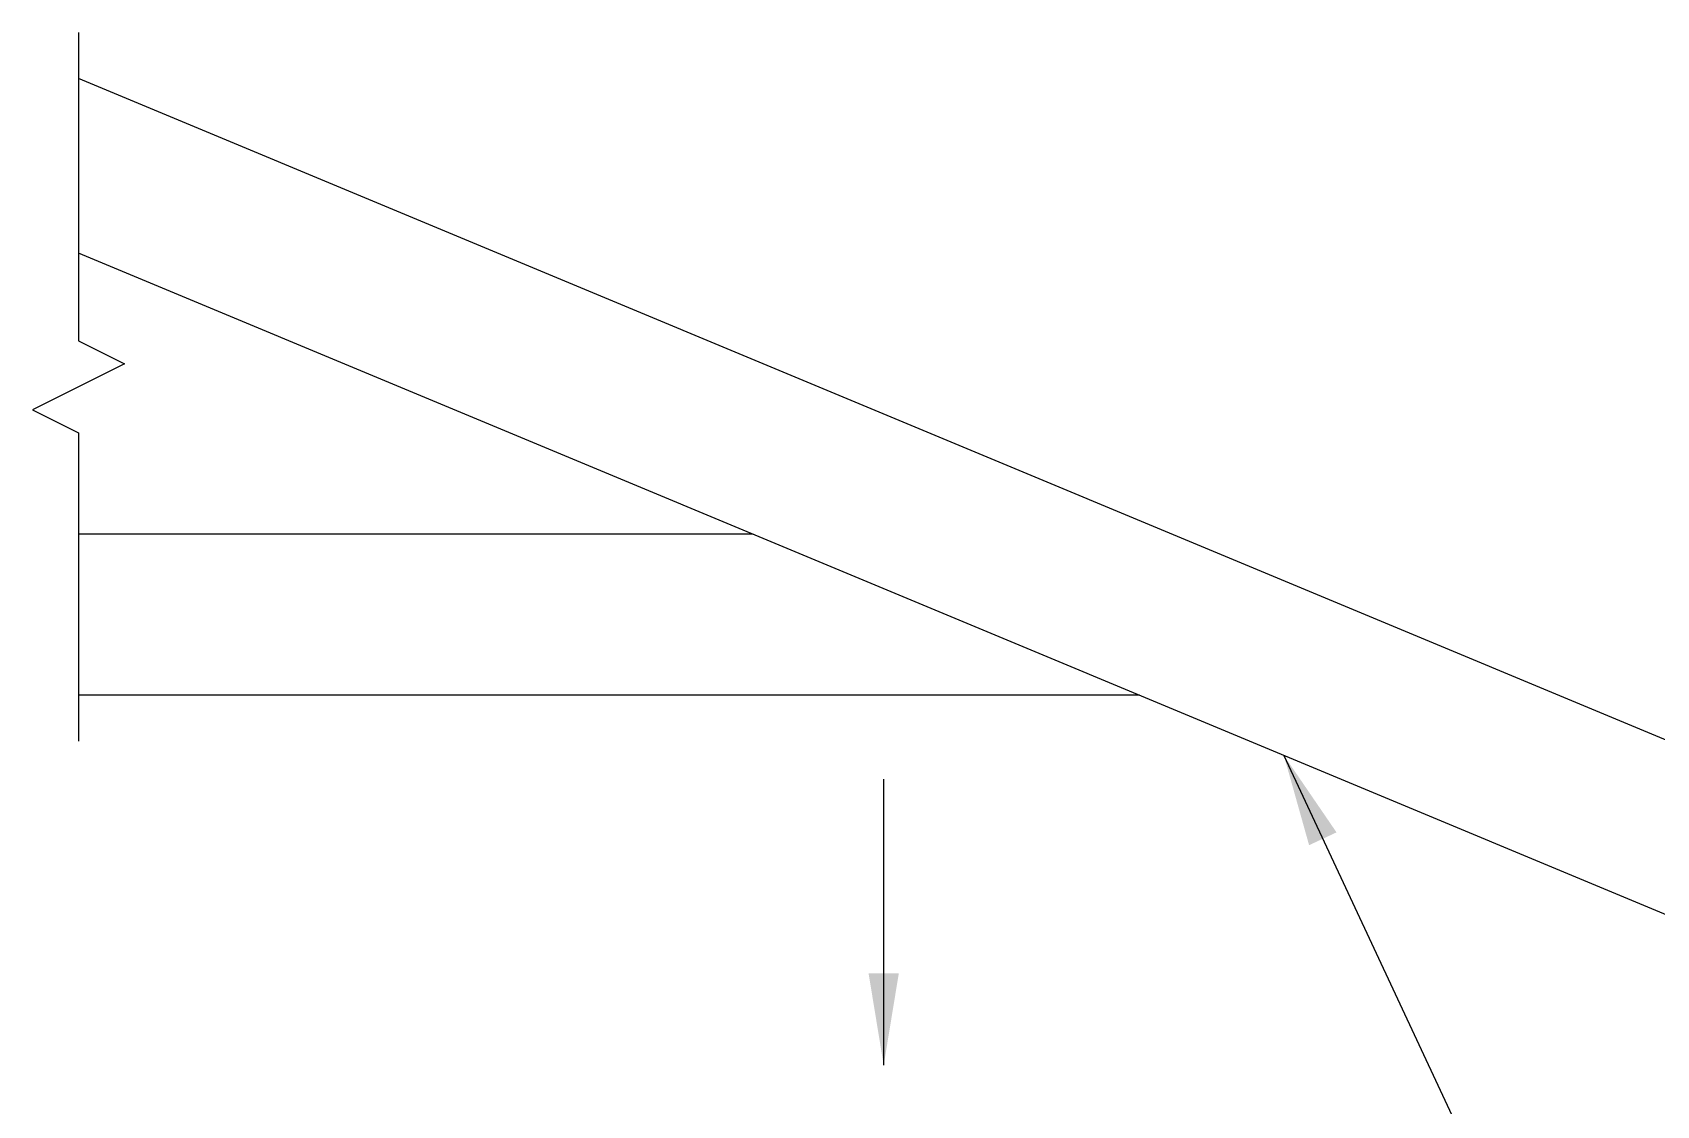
# Model space of a CAD drawing. Header units: inches. Extents: x -50 to 119, y -110 to 80.
# Drawn here: x -49.54 to -14.25, y -6.62 to 16.7 of the extents above; entities that cross this region are included whole.
import ezdxf

# ---------------------------------------------------------------- set-up
doc = ezdxf.new("R2010")
doc.units = ezdxf.units.IN
doc.header["$MEASUREMENT"] = 0
for name, color, linetype in [('LAYER 3', 3, 'Continuous'), ('LAYER 5', 5, 'Continuous'), ('LAYER 8', 8, 'Continuous')]:
    doc.layers.add(name, color=color, linetype=linetype)
doc.styles.add('NOTES', font='simplex.shx', dxfattribs={"height": 1})
doc.dimstyles.new('DIM-16', dxfattribs={"dimscale": 16, "dimtxt": 0.09375, "dimasz": 0.125, "dimexe": 0.1875, "dimexo": 0.0625, "dimgap": 0.0625, "dimtad": 0, "dimtih": 1, "dimtoh": 1, "dimdec": 4, "dimzin": 3, "dimdsep": 46, "dimlunit": 4, "dimtxsty": 'NOTES', "dimcen": 0.0625, "dimclrt": 4, "dimadec": 0, "dimazin": 0, "dimtfac": 1, "dimtdec": 4, "dimtofl": 0, "dimtmove": 0, "dimatfit": 3, "dimfxl": 1, "dimfrac": 2, "dimtolj": 1, "dimtzin": 0, "dimarcsym": 0})

msp = doc.modelspace()

# ---------------------------------------------------------------- linework, layer by layer
at = {"layer": 'LAYER 3', "flags": 128}
msp.add_lwpolyline([(-48.54427, 16.69743), (-48.54427, 9.9969), (-47.54427, 9.4969), (-49.54427, 8.4969), (-48.54427, 7.9969), (-48.54427, 1.29638)], dxfattribs=at)
at = {"layer": 'LAYER 5'}
for p, q in [((-8.98177, -0.78695), (-48.54427, 15.69743)), ((-8.98177, -4.57861), (-48.54427, 11.90576)), ((-33.88174, 5.79638), (-48.54427, 5.79638)), ((-25.48177, 2.29638), (-48.54427, 2.29638))]:
    msp.add_line(p, q, dxfattribs=at)

# ---------------------------------------------------------------- leaders
at = {"layer": 'LAYER 8'}
for points in [[(-22.34693, 0.9902), (-16.70253, -11.09696), (-14.83734, -11.09696)], [(-31.04427, -5.74368), (-31.04427, -0.59049), (-31.04427, 0.47324)]]:
    msp.add_leader(points, dimstyle='DIM-16', dxfattribs=at)

doc.saveas('drawing.dxf')
